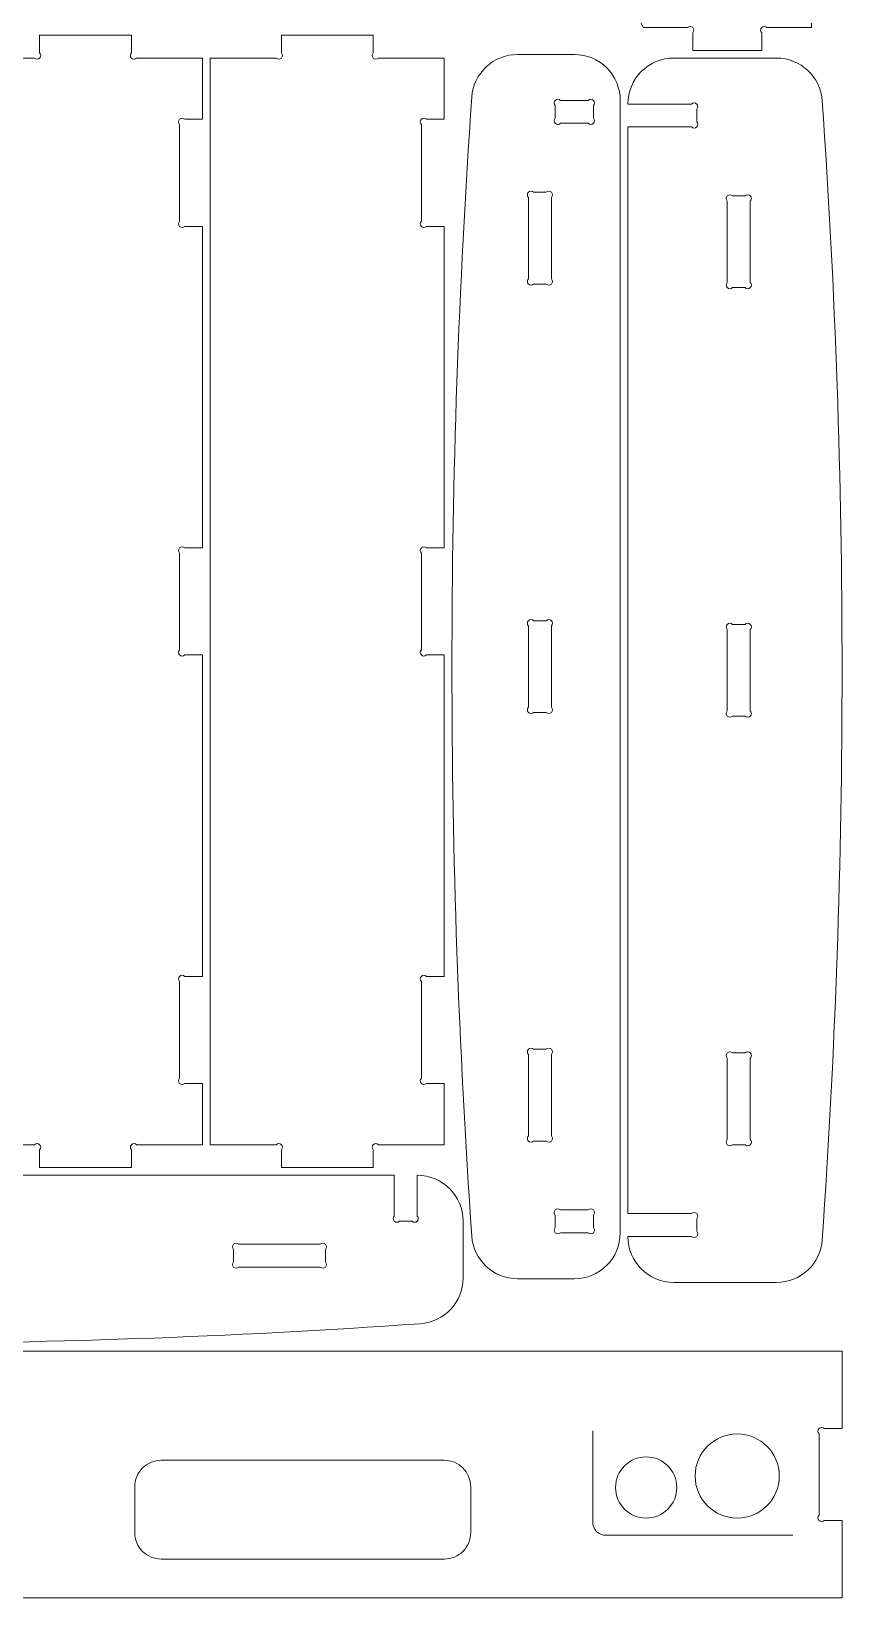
# Model space of a CAD drawing. Header units: millimetres. Extents: x -3400 to 3377, y -901 to 904.
# Drawn here: x 70 to 604, y -851 to 173 of the extents above; entities that cross this region are included whole.
import ezdxf

# ---------------------------------------------------------------- set-up
doc = ezdxf.new("R2010")
doc.units = ezdxf.units.MM
doc.header["$MEASUREMENT"] = 0
doc.layers.add('layer 1', color=7, linetype='Continuous')

msp = doc.modelspace()

# ---------------------------------------------------------------- linework, layer by layer
at = {"layer": 'layer 1', "color": 250, "lineweight": 20}
for points, knots in [([(550.8763, 885.0013), (550.8763, 885.0013), (579.982, 885.0013), (579.982, 885.0013), (579.982, 885.0013), (579.982, 885.0013), (579.982, 175.0018), (579.982, 175.0018), (579.982, 175.0018), (579.982, 175.0018), (550.8763, 175.0018), (550.8763, 175.0018), (550.8763, 175.0018), (549.939, 175.939), (548.4194, 175.939), (547.4821, 175.0018), (547.4821, 175.0018), (546.5449, 174.0645), (546.5449, 172.5449), (547.4821, 171.6076), (547.4821, 171.6076), (547.4821, 171.6076), (547.4821, 160.0018), (547.4821, 160.0018), (547.4821, 160.0018), (547.4821, 160.0018), (502.4821, 160.0018), (502.4821, 160.0018), (502.4821, 160.0018), (502.4821, 160.0018), (502.4821, 171.6076), (502.4821, 171.6076), (502.4821, 171.6076), (503.4193, 172.5449), (503.4193, 174.0645), (502.4821, 175.0018), (502.4821, 175.0018), (501.5448, 175.939), (500.0252, 175.939), (499.0879, 175.0018), (499.0879, 175.0018), (499.0879, 175.0018), (469.9821, 175.0018), (469.9821, 175.0018), (469.9821, 175.0018), (429.8823, 258.9646), (416.7958, 353.2936), (432.5243, 445.0017), (432.5243, 445.0017), (457.4511, 590.3423), (469.982, 737.5385), (469.9821, 885.0014), (469.9821, 885.0014), (469.9821, 885.0014), (499.0879, 885.0013), (499.0879, 885.0013), (499.0879, 885.0013), (500.0252, 884.0641), (501.5448, 884.0641), (502.4821, 885.0013), (502.4821, 885.0013), (503.4193, 885.9386), (503.4193, 887.4582), (502.4821, 888.3955), (502.4821, 888.3955), (502.4821, 888.3955), (502.4821, 900.0014), (502.4821, 900.0014), (502.4821, 900.0014), (502.4821, 900.0014), (547.4821, 900.0013), (547.4821, 900.0013), (547.4821, 900.0013), (547.4821, 900.0013), (547.4821, 888.3955), (547.4821, 888.3955), (547.4821, 888.3955), (546.5449, 887.4582), (546.5449, 885.9386), (547.4821, 885.0013), (547.4821, 885.0013), (548.4194, 884.0641), (549.939, 884.0641), (550.8763, 885.0013)], [0, 0, 0, 0, 0.045454545, 0.045454545, 0.045454545, 0.045454545, 0.090909091, 0.090909091, 0.090909091, 0.090909091, 0.136363636, 0.136363636, 0.136363636, 0.136363636, 0.181818182, 0.181818182, 0.181818182, 0.181818182, 0.227272727, 0.227272727, 0.227272727, 0.227272727, 0.272727273, 0.272727273, 0.272727273, 0.272727273, 0.318181818, 0.318181818, 0.318181818, 0.318181818, 0.363636364, 0.363636364, 0.363636364, 0.363636364, 0.409090909, 0.409090909, 0.409090909, 0.409090909, 0.454545455, 0.454545455, 0.454545455, 0.454545455, 0.5, 0.5, 0.5, 0.5, 0.545454545, 0.545454545, 0.545454545, 0.545454545, 0.590909091, 0.590909091, 0.590909091, 0.590909091, 0.636363636, 0.636363636, 0.636363636, 0.636363636, 0.681818182, 0.681818182, 0.681818182, 0.681818182, 0.727272727, 0.727272727, 0.727272727, 0.727272727, 0.772727273, 0.772727273, 0.772727273, 0.772727273, 0.818181818, 0.818181818, 0.818181818, 0.818181818, 0.863636364, 0.863636364, 0.863636364, 0.863636364, 0.909090909, 0.909090909, 0.909090909, 0.909090909, 1, 1, 1, 1]), ([(29.0193, 155.0013), (29.0193, 155.0013), (29.0193, -554.9968), (29.0193, -554.9968), (29.0193, -554.9968), (29.0193, -554.9968), (72.125, -554.9968), (72.125, -554.9968), (72.125, -554.9968), (73.0623, -554.0596), (74.5819, -554.0596), (75.5192, -554.9968), (75.5192, -554.9968), (76.4564, -555.9341), (76.4564, -557.4537), (75.5192, -558.391), (75.5192, -558.391), (75.5192, -558.391), (75.5192, -569.9968), (75.5192, -569.9968), (75.5192, -569.9968), (75.5192, -569.9968), (135.519, -569.9968), (135.519, -569.9968), (135.519, -569.9968), (135.519, -569.9968), (135.519, -558.391), (135.519, -558.391), (135.519, -558.391), (134.5818, -557.4537), (134.5818, -555.9341), (135.519, -554.9968), (135.519, -554.9968), (136.4563, -554.0596), (137.9759, -554.0596), (138.9132, -554.9968), (138.9132, -554.9968), (138.9132, -554.9968), (182.0189, -554.9968), (182.0189, -554.9968), (182.0189, -554.9968), (182.0189, -554.9968), (182.0189, -514.9969), (182.0189, -514.9969), (182.0189, -514.9969), (182.0189, -514.9969), (170.4131, -514.9969), (170.4131, -514.9969), (170.4131, -514.9969), (169.4758, -515.9341), (167.9562, -515.9341), (167.0189, -514.9969), (167.0189, -514.9969), (166.0817, -514.0596), (166.0817, -512.54), (167.0189, -511.6027), (167.0189, -511.6027), (167.0189, -511.6027), (167.0189, -448.3913), (167.0189, -448.3913), (167.0189, -448.3913), (166.0817, -447.454), (166.0817, -445.9344), (167.0189, -444.9971), (167.0189, -444.9971), (167.9562, -444.0599), (169.4758, -444.0599), (170.4131, -444.9971), (170.4131, -444.9971), (170.4131, -444.9971), (182.0189, -444.9971), (182.0189, -444.9971), (182.0189, -444.9971), (182.0189, -444.9971), (182.0189, -234.9976), (182.0189, -234.9976), (182.0189, -234.9976), (182.0189, -234.9976), (170.4131, -234.9976), (170.4131, -234.9976), (170.4131, -234.9976), (169.4758, -235.9348), (167.9562, -235.9348), (167.0189, -234.9976), (167.0189, -234.9976), (166.0817, -234.0603), (166.0817, -232.5407), (167.0189, -231.6034), (167.0189, -231.6034), (167.0189, -231.6034), (167.0189, -168.392), (167.0189, -168.392), (167.0189, -168.392), (166.0817, -167.4547), (166.0817, -165.9351), (167.0189, -164.9978), (167.0189, -164.9978), (167.9562, -164.0606), (169.4758, -164.0606), (170.4131, -164.9978), (170.4131, -164.9978), (170.4131, -164.9978), (182.0189, -164.9978), (182.0189, -164.9978), (182.0189, -164.9978), (182.0189, -164.9978), (182.0189, 45.0016), (182.0189, 45.0016), (182.0189, 45.0016), (182.0189, 45.0016), (170.4131, 45.0017), (170.4131, 45.0017), (170.4131, 45.0017), (169.4758, 44.0645), (167.9562, 44.0645), (167.0189, 45.0017), (167.0189, 45.0017), (166.0817, 45.939), (166.0817, 47.4586), (167.0189, 48.3959), (167.0189, 48.3959), (167.0189, 48.3959), (167.0189, 111.6073), (167.0189, 111.6073), (167.0189, 111.6073), (166.0817, 112.5446), (166.0817, 114.0642), (167.0189, 115.0015), (167.0189, 115.0015), (167.9562, 115.9387), (169.4758, 115.9387), (170.4131, 115.0015), (170.4131, 115.0015), (170.4131, 115.0015), (182.0189, 115.0014), (182.0189, 115.0014), (182.0189, 115.0014), (182.0189, 115.0014), (182.0189, 155.0013), (182.0189, 155.0013), (182.0189, 155.0013), (182.0189, 155.0013), (138.9132, 155.0013), (138.9132, 155.0013), (138.9132, 155.0013), (137.9759, 154.0641), (136.4563, 154.0641), (135.519, 155.0013), (135.519, 155.0013), (134.5818, 155.9386), (134.5818, 157.4582), (135.519, 158.3955), (135.519, 158.3955), (135.519, 158.3955), (135.519, 170.0013), (135.519, 170.0013), (135.519, 170.0013), (135.519, 170.0013), (75.5192, 170.0013), (75.5192, 170.0013), (75.5192, 170.0013), (75.5192, 170.0013), (75.5192, 158.3955), (75.5192, 158.3955), (75.5192, 158.3955), (76.4564, 157.4582), (76.4564, 155.9386), (75.5192, 155.0013), (75.5192, 155.0013), (74.5819, 154.0641), (73.0623, 154.0641), (72.125, 155.0013), (72.125, 155.0013), (72.125, 155.0013), (29.0193, 155.0013), (29.0193, 155.0013)], [0, 0, 0, 0, 0.022222222, 0.022222222, 0.022222222, 0.022222222, 0.044444444, 0.044444444, 0.044444444, 0.044444444, 0.066666667, 0.066666667, 0.066666667, 0.066666667, 0.088888889, 0.088888889, 0.088888889, 0.088888889, 0.111111111, 0.111111111, 0.111111111, 0.111111111, 0.133333333, 0.133333333, 0.133333333, 0.133333333, 0.155555556, 0.155555556, 0.155555556, 0.155555556, 0.177777778, 0.177777778, 0.177777778, 0.177777778, 0.2, 0.2, 0.2, 0.2, 0.222222222, 0.222222222, 0.222222222, 0.222222222, 0.244444444, 0.244444444, 0.244444444, 0.244444444, 0.266666667, 0.266666667, 0.266666667, 0.266666667, 0.288888889, 0.288888889, 0.288888889, 0.288888889, 0.311111111, 0.311111111, 0.311111111, 0.311111111, 0.333333333, 0.333333333, 0.333333333, 0.333333333, 0.355555556, 0.355555556, 0.355555556, 0.355555556, 0.377777778, 0.377777778, 0.377777778, 0.377777778, 0.4, 0.4, 0.4, 0.4, 0.422222222, 0.422222222, 0.422222222, 0.422222222, 0.444444444, 0.444444444, 0.444444444, 0.444444444, 0.466666667, 0.466666667, 0.466666667, 0.466666667, 0.488888889, 0.488888889, 0.488888889, 0.488888889, 0.511111111, 0.511111111, 0.511111111, 0.511111111, 0.533333333, 0.533333333, 0.533333333, 0.533333333, 0.555555556, 0.555555556, 0.555555556, 0.555555556, 0.577777778, 0.577777778, 0.577777778, 0.577777778, 0.6, 0.6, 0.6, 0.6, 0.622222222, 0.622222222, 0.622222222, 0.622222222, 0.644444444, 0.644444444, 0.644444444, 0.644444444, 0.666666667, 0.666666667, 0.666666667, 0.666666667, 0.688888889, 0.688888889, 0.688888889, 0.688888889, 0.711111111, 0.711111111, 0.711111111, 0.711111111, 0.733333333, 0.733333333, 0.733333333, 0.733333333, 0.755555556, 0.755555556, 0.755555556, 0.755555556, 0.777777778, 0.777777778, 0.777777778, 0.777777778, 0.8, 0.8, 0.8, 0.8, 0.822222222, 0.822222222, 0.822222222, 0.822222222, 0.844444444, 0.844444444, 0.844444444, 0.844444444, 0.866666667, 0.866666667, 0.866666667, 0.866666667, 0.888888889, 0.888888889, 0.888888889, 0.888888889, 0.911111111, 0.911111111, 0.911111111, 0.911111111, 0.933333333, 0.933333333, 0.933333333, 0.933333333, 0.955555556, 0.955555556, 0.955555556, 0.955555556, 1, 1, 1, 1]), ([(187.0189, 155.0013), (187.0189, 155.0013), (187.0189, -554.9968), (187.0189, -554.9968), (187.0189, -554.9968), (187.0189, -554.9968), (230.1246, -554.9968), (230.1246, -554.9968), (230.1246, -554.9968), (231.0619, -554.0596), (232.5815, -554.0596), (233.5188, -554.9968), (233.5188, -554.9968), (234.456, -555.9341), (234.456, -557.4537), (233.5188, -558.391), (233.5188, -558.391), (233.5188, -558.391), (233.5188, -569.9968), (233.5188, -569.9968), (233.5188, -569.9968), (233.5188, -569.9968), (293.5186, -569.9968), (293.5186, -569.9968), (293.5186, -569.9968), (293.5186, -569.9968), (293.5186, -558.391), (293.5186, -558.391), (293.5186, -558.391), (292.5814, -557.4537), (292.5814, -555.9341), (293.5186, -554.9968), (293.5186, -554.9968), (294.4559, -554.0596), (295.9755, -554.0596), (296.9128, -554.9968), (296.9128, -554.9968), (296.9128, -554.9968), (340.0185, -554.9968), (340.0185, -554.9968), (340.0185, -554.9968), (340.0185, -554.9968), (340.0185, -514.9969), (340.0185, -514.9969), (340.0185, -514.9969), (340.0185, -514.9969), (328.4127, -514.9969), (328.4127, -514.9969), (328.4127, -514.9969), (327.4754, -515.9341), (325.9558, -515.9341), (325.0185, -514.9969), (325.0185, -514.9969), (324.0813, -514.0596), (324.0813, -512.54), (325.0185, -511.6027), (325.0185, -511.6027), (325.0185, -511.6027), (325.0185, -448.3913), (325.0185, -448.3913), (325.0185, -448.3913), (324.0813, -447.454), (324.0813, -445.9344), (325.0185, -444.9971), (325.0185, -444.9971), (325.9558, -444.0599), (327.4754, -444.0599), (328.4127, -444.9971), (328.4127, -444.9971), (328.4127, -444.9971), (340.0185, -444.9971), (340.0185, -444.9971), (340.0185, -444.9971), (340.0185, -444.9971), (340.0185, -234.9976), (340.0185, -234.9976), (340.0185, -234.9976), (340.0185, -234.9976), (328.4127, -234.9976), (328.4127, -234.9976), (328.4127, -234.9976), (327.4754, -235.9348), (325.9558, -235.9348), (325.0185, -234.9976), (325.0185, -234.9976), (324.0813, -234.0603), (324.0813, -232.5407), (325.0185, -231.6034), (325.0185, -231.6034), (325.0185, -231.6034), (325.0185, -168.392), (325.0185, -168.392), (325.0185, -168.392), (324.0813, -167.4547), (324.0813, -165.9351), (325.0185, -164.9978), (325.0185, -164.9978), (325.9558, -164.0606), (327.4754, -164.0606), (328.4127, -164.9978), (328.4127, -164.9978), (328.4127, -164.9978), (340.0185, -164.9978), (340.0185, -164.9978), (340.0185, -164.9978), (340.0185, -164.9978), (340.0185, 45.0016), (340.0185, 45.0016), (340.0185, 45.0016), (340.0185, 45.0016), (328.4127, 45.0017), (328.4127, 45.0017), (328.4127, 45.0017), (327.4754, 44.0645), (325.9558, 44.0645), (325.0185, 45.0017), (325.0185, 45.0017), (324.0813, 45.939), (324.0813, 47.4586), (325.0185, 48.3959), (325.0185, 48.3959), (325.0185, 48.3959), (325.0185, 111.6073), (325.0185, 111.6073), (325.0185, 111.6073), (324.0813, 112.5446), (324.0813, 114.0642), (325.0185, 115.0015), (325.0185, 115.0015), (325.9558, 115.9387), (327.4754, 115.9387), (328.4127, 115.0015), (328.4127, 115.0015), (328.4127, 115.0015), (340.0185, 115.0014), (340.0185, 115.0014), (340.0185, 115.0014), (340.0185, 115.0014), (340.0185, 155.0013), (340.0185, 155.0013), (340.0185, 155.0013), (340.0185, 155.0013), (296.9128, 155.0013), (296.9128, 155.0013), (296.9128, 155.0013), (295.9755, 154.0641), (294.4559, 154.0641), (293.5186, 155.0013), (293.5186, 155.0013), (292.5814, 155.9386), (292.5814, 157.4582), (293.5186, 158.3955), (293.5186, 158.3955), (293.5186, 158.3955), (293.5186, 170.0013), (293.5186, 170.0013), (293.5186, 170.0013), (293.5186, 170.0013), (233.5188, 170.0013), (233.5188, 170.0013), (233.5188, 170.0013), (233.5188, 170.0013), (233.5188, 158.3955), (233.5188, 158.3955), (233.5188, 158.3955), (234.456, 157.4582), (234.456, 155.9386), (233.5188, 155.0013), (233.5188, 155.0013), (232.5815, 154.0641), (231.0619, 154.0641), (230.1246, 155.0013), (230.1246, 155.0013), (230.1246, 155.0013), (187.0189, 155.0013), (187.0189, 155.0013)], [0, 0, 0, 0, 0.022222222, 0.022222222, 0.022222222, 0.022222222, 0.044444444, 0.044444444, 0.044444444, 0.044444444, 0.066666667, 0.066666667, 0.066666667, 0.066666667, 0.088888889, 0.088888889, 0.088888889, 0.088888889, 0.111111111, 0.111111111, 0.111111111, 0.111111111, 0.133333333, 0.133333333, 0.133333333, 0.133333333, 0.155555556, 0.155555556, 0.155555556, 0.155555556, 0.177777778, 0.177777778, 0.177777778, 0.177777778, 0.2, 0.2, 0.2, 0.2, 0.222222222, 0.222222222, 0.222222222, 0.222222222, 0.244444444, 0.244444444, 0.244444444, 0.244444444, 0.266666667, 0.266666667, 0.266666667, 0.266666667, 0.288888889, 0.288888889, 0.288888889, 0.288888889, 0.311111111, 0.311111111, 0.311111111, 0.311111111, 0.333333333, 0.333333333, 0.333333333, 0.333333333, 0.355555556, 0.355555556, 0.355555556, 0.355555556, 0.377777778, 0.377777778, 0.377777778, 0.377777778, 0.4, 0.4, 0.4, 0.4, 0.422222222, 0.422222222, 0.422222222, 0.422222222, 0.444444444, 0.444444444, 0.444444444, 0.444444444, 0.466666667, 0.466666667, 0.466666667, 0.466666667, 0.488888889, 0.488888889, 0.488888889, 0.488888889, 0.511111111, 0.511111111, 0.511111111, 0.511111111, 0.533333333, 0.533333333, 0.533333333, 0.533333333, 0.555555556, 0.555555556, 0.555555556, 0.555555556, 0.577777778, 0.577777778, 0.577777778, 0.577777778, 0.6, 0.6, 0.6, 0.6, 0.622222222, 0.622222222, 0.622222222, 0.622222222, 0.644444444, 0.644444444, 0.644444444, 0.644444444, 0.666666667, 0.666666667, 0.666666667, 0.666666667, 0.688888889, 0.688888889, 0.688888889, 0.688888889, 0.711111111, 0.711111111, 0.711111111, 0.711111111, 0.733333333, 0.733333333, 0.733333333, 0.733333333, 0.755555556, 0.755555556, 0.755555556, 0.755555556, 0.777777778, 0.777777778, 0.777777778, 0.777777778, 0.8, 0.8, 0.8, 0.8, 0.822222222, 0.822222222, 0.822222222, 0.822222222, 0.844444444, 0.844444444, 0.844444444, 0.844444444, 0.866666667, 0.866666667, 0.866666667, 0.866666667, 0.888888889, 0.888888889, 0.888888889, 0.888888889, 0.911111111, 0.911111111, 0.911111111, 0.911111111, 0.933333333, 0.933333333, 0.933333333, 0.933333333, 0.955555556, 0.955555556, 0.955555556, 0.955555556, 1, 1, 1, 1]), ([(455.0182, -612.6093), (455.0182, -612.6093), (455.0182, 127.3887), (455.0182, 127.3887), (455.0182, 127.3887), (455.0182, 135.3452), (451.8575, 142.9757), (446.2314, 148.6018), (446.2314, 148.6018), (440.6053, 154.2279), (432.9748, 157.3886), (425.0183, 157.3886), (425.0183, 157.3886), (425.0183, 157.3886), (387.9228, 157.3886), (387.9228, 157.3886), (387.9228, 157.3886), (372.1654, 157.3886), (359.0936, 145.1978), (357.9958, 129.4788), (357.9958, 129.4788), (340.6927, -118.2788), (340.6927, -366.9418), (357.9958, -614.6994), (357.9958, -614.6994), (359.0936, -630.4184), (372.1654, -642.6092), (387.9228, -642.6092), (387.9228, -642.6092), (387.9228, -642.6092), (425.0183, -642.6092), (425.0183, -642.6092), (425.0183, -642.6092), (441.5867, -642.6092), (455.0181, -629.1778), (455.0182, -612.6093)], [0, 0, 0, 0, 0.1, 0.1, 0.1, 0.1, 0.2, 0.2, 0.2, 0.2, 0.3, 0.3, 0.3, 0.3, 0.4, 0.4, 0.4, 0.4, 0.5, 0.5, 0.5, 0.5, 0.6, 0.6, 0.6, 0.6, 0.7, 0.7, 0.7, 0.7, 0.8, 0.8, 0.8, 0.8, 1, 1, 1, 1]), ([(460.0182, -599.9966), (460.0182, -599.9966), (460.0182, 110.0019), (460.0182, 110.0019), (460.0182, 110.0019), (460.0182, 110.0019), (501.6239, 110.0019), (501.6239, 110.0019), (501.6239, 110.0019), (502.5612, 109.0647), (504.0808, 109.0647), (505.0181, 110.0019), (505.0181, 110.0019), (505.9553, 110.9392), (505.9553, 112.4588), (505.0181, 113.3961), (505.0181, 113.3961), (505.0181, 113.3961), (505.0181, 121.6077), (505.0181, 121.6077), (505.0181, 121.6077), (505.9553, 122.545), (505.9553, 124.0646), (505.0181, 125.0019), (505.0181, 125.0019), (504.0808, 125.9391), (502.5612, 125.9391), (501.6239, 125.0019), (501.6239, 125.0019), (501.6239, 125.0019), (460.0182, 125.0019), (460.0182, 125.0019), (460.0182, 125.0019), (460.0182, 132.9583), (463.1789, 140.5889), (468.805, 146.215), (468.805, 146.215), (474.4311, 151.8411), (482.0617, 155.0018), (490.0181, 155.0018), (490.0181, 155.0018), (490.0181, 155.0018), (557.1136, 155.0018), (557.1136, 155.0018), (557.1136, 155.0018), (572.871, 155.0018), (585.9428, 142.811), (587.0406, 127.092), (587.0406, 127.092), (604.3437, -120.6658), (604.3437, -369.3289), (587.0406, -617.0866), (587.0406, -617.0866), (585.9428, -632.8057), (572.871, -644.9965), (557.1136, -644.9965), (557.1136, -644.9965), (557.1136, -644.9965), (490.0181, -644.9965), (490.0181, -644.9965), (490.0181, -644.9965), (473.4497, -644.9965), (460.0183, -631.5651), (460.0182, -614.9965), (460.0182, -614.9965), (460.0182, -614.9965), (501.6239, -614.9965), (501.6239, -614.9965), (501.6239, -614.9965), (502.5612, -615.9337), (504.0808, -615.9337), (505.0181, -614.9965), (505.0181, -614.9965), (505.9553, -614.0592), (505.9553, -612.5396), (505.0181, -611.6023), (505.0181, -611.6023), (505.0181, -611.6023), (505.0181, -603.3907), (505.0181, -603.3907), (505.0181, -603.3907), (505.9553, -602.4534), (505.9553, -600.9338), (505.0181, -599.9965), (505.0181, -599.9965), (504.0808, -599.0593), (502.5612, -599.0593), (501.6239, -599.9965), (501.6239, -599.9965), (501.6239, -599.9965), (460.0182, -599.9966), (460.0182, -599.9966)], [0, 0, 0, 0, 0.041666667, 0.041666667, 0.041666667, 0.041666667, 0.083333333, 0.083333333, 0.083333333, 0.083333333, 0.125, 0.125, 0.125, 0.125, 0.166666667, 0.166666667, 0.166666667, 0.166666667, 0.208333333, 0.208333333, 0.208333333, 0.208333333, 0.25, 0.25, 0.25, 0.25, 0.291666667, 0.291666667, 0.291666667, 0.291666667, 0.333333333, 0.333333333, 0.333333333, 0.333333333, 0.375, 0.375, 0.375, 0.375, 0.416666667, 0.416666667, 0.416666667, 0.416666667, 0.458333333, 0.458333333, 0.458333333, 0.458333333, 0.5, 0.5, 0.5, 0.5, 0.541666667, 0.541666667, 0.541666667, 0.541666667, 0.583333333, 0.583333333, 0.583333333, 0.583333333, 0.625, 0.625, 0.625, 0.625, 0.666666667, 0.666666667, 0.666666667, 0.666666667, 0.708333333, 0.708333333, 0.708333333, 0.708333333, 0.75, 0.75, 0.75, 0.75, 0.791666667, 0.791666667, 0.791666667, 0.791666667, 0.833333333, 0.833333333, 0.833333333, 0.833333333, 0.875, 0.875, 0.875, 0.875, 0.916666667, 0.916666667, 0.916666667, 0.916666667, 1, 1, 1, 1]), ([(434.124, 112.3887), (434.124, 112.3887), (415.9125, 112.3887), (415.9125, 112.3887), (415.9125, 112.3887), (414.9752, 111.4515), (413.4556, 111.4515), (412.5183, 112.3887), (412.5183, 112.3887), (411.5811, 113.326), (411.5811, 114.8456), (412.5183, 115.7829), (412.5183, 115.7829), (412.5183, 115.7829), (412.5183, 123.9945), (412.5183, 123.9945), (412.5183, 123.9945), (411.5811, 124.9318), (411.5811, 126.4514), (412.5183, 127.3887), (412.5183, 127.3887), (413.4556, 128.3259), (414.9752, 128.3259), (415.9125, 127.3887), (415.9125, 127.3887), (415.9125, 127.3887), (434.124, 127.3887), (434.124, 127.3887), (434.124, 127.3887), (435.0613, 128.3259), (436.5809, 128.3259), (437.5182, 127.3887), (437.5182, 127.3887), (438.4554, 126.4514), (438.4554, 124.9318), (437.5182, 123.9945), (437.5182, 123.9945), (437.5182, 123.9945), (437.5182, 115.7829), (437.5182, 115.7829), (437.5182, 115.7829), (438.4554, 114.8456), (438.4554, 113.326), (437.5182, 112.3887), (437.5182, 112.3887), (436.5809, 111.4515), (435.0613, 111.4515), (434.124, 112.3887)], [0, 0, 0, 0, 0.076923077, 0.076923077, 0.076923077, 0.076923077, 0.153846154, 0.153846154, 0.153846154, 0.153846154, 0.230769231, 0.230769231, 0.230769231, 0.230769231, 0.307692308, 0.307692308, 0.307692308, 0.307692308, 0.384615385, 0.384615385, 0.384615385, 0.384615385, 0.461538462, 0.461538462, 0.461538462, 0.461538462, 0.538461538, 0.538461538, 0.538461538, 0.538461538, 0.615384615, 0.615384615, 0.615384615, 0.615384615, 0.692307692, 0.692307692, 0.692307692, 0.692307692, 0.769230769, 0.769230769, 0.769230769, 0.769230769, 0.846153846, 0.846153846, 0.846153846, 0.846153846, 1, 1, 1, 1]), ([(406.6241, 7.3889), (406.6241, 7.3889), (398.4125, 7.3889), (398.4125, 7.3889), (398.4125, 7.3889), (397.4752, 6.4517), (395.9556, 6.4517), (395.0183, 7.3889), (395.0183, 7.3889), (394.0811, 8.3262), (394.0811, 9.8458), (395.0183, 10.7831), (395.0183, 10.7831), (395.0183, 10.7831), (395.0183, 63.9946), (395.0183, 63.9946), (395.0183, 63.9946), (394.0811, 64.9319), (394.0811, 66.4515), (395.0183, 67.3888), (395.0183, 67.3888), (395.9556, 68.326), (397.4752, 68.326), (398.4125, 67.3888), (398.4125, 67.3888), (398.4125, 67.3888), (406.6241, 67.3888), (406.6241, 67.3888), (406.6241, 67.3888), (407.5614, 68.326), (409.081, 68.326), (410.0183, 67.3888), (410.0183, 67.3888), (410.9555, 66.4515), (410.9555, 64.9319), (410.0183, 63.9946), (410.0183, 63.9946), (410.0183, 63.9946), (410.0183, 10.7831), (410.0183, 10.7831), (410.0183, 10.7831), (410.9555, 9.8458), (410.9555, 8.3262), (410.0183, 7.3889), (410.0183, 7.3889), (409.081, 6.4517), (407.5614, 6.4517), (406.6241, 7.3889)], [0, 0, 0, 0, 0.076923077, 0.076923077, 0.076923077, 0.076923077, 0.153846154, 0.153846154, 0.153846154, 0.153846154, 0.230769231, 0.230769231, 0.230769231, 0.230769231, 0.307692308, 0.307692308, 0.307692308, 0.307692308, 0.384615385, 0.384615385, 0.384615385, 0.384615385, 0.461538462, 0.461538462, 0.461538462, 0.461538462, 0.538461538, 0.538461538, 0.538461538, 0.538461538, 0.615384615, 0.615384615, 0.615384615, 0.615384615, 0.692307692, 0.692307692, 0.692307692, 0.692307692, 0.769230769, 0.769230769, 0.769230769, 0.769230769, 0.846153846, 0.846153846, 0.846153846, 0.846153846, 1, 1, 1, 1]), ([(528.4122, 5.0021), (528.4122, 5.0021), (536.6238, 5.0021), (536.6238, 5.0021), (536.6238, 5.0021), (537.5611, 4.0649), (539.0807, 4.0649), (540.018, 5.0021), (540.018, 5.0021), (540.9552, 5.9394), (540.9552, 7.459), (540.018, 8.3963), (540.018, 8.3963), (540.018, 8.3963), (540.018, 61.6078), (540.018, 61.6078), (540.018, 61.6078), (540.9552, 62.5451), (540.9552, 64.0647), (540.018, 65.002), (540.018, 65.002), (539.0807, 65.9392), (537.5611, 65.9392), (536.6238, 65.002), (536.6238, 65.002), (536.6238, 65.002), (528.4122, 65.002), (528.4122, 65.002), (528.4122, 65.002), (527.4749, 65.9392), (525.9553, 65.9392), (525.018, 65.002), (525.018, 65.002), (524.0808, 64.0647), (524.0808, 62.5451), (525.018, 61.6078), (525.018, 61.6078), (525.018, 61.6078), (525.018, 8.3963), (525.018, 8.3963), (525.018, 8.3963), (524.0808, 7.459), (524.0808, 5.9394), (525.018, 5.0021), (525.018, 5.0021), (525.9553, 4.0649), (527.4749, 4.0649), (528.4122, 5.0021)], [0, 0, 0, 0, 0.076923077, 0.076923077, 0.076923077, 0.076923077, 0.153846154, 0.153846154, 0.153846154, 0.153846154, 0.230769231, 0.230769231, 0.230769231, 0.230769231, 0.307692308, 0.307692308, 0.307692308, 0.307692308, 0.384615385, 0.384615385, 0.384615385, 0.384615385, 0.461538462, 0.461538462, 0.461538462, 0.461538462, 0.538461538, 0.538461538, 0.538461538, 0.538461538, 0.615384615, 0.615384615, 0.615384615, 0.615384615, 0.692307692, 0.692307692, 0.692307692, 0.692307692, 0.769230769, 0.769230769, 0.769230769, 0.769230769, 0.846153846, 0.846153846, 0.846153846, 0.846153846, 1, 1, 1, 1]), ([(410.0183, -272.6102), (409.081, -273.5474), (407.5614, -273.5474), (406.6241, -272.6102), (406.6241, -272.6102), (406.6241, -272.6102), (398.4125, -272.6102), (398.4125, -272.6102), (398.4125, -272.6102), (397.4752, -273.5474), (395.9556, -273.5474), (395.0183, -272.6102), (395.0183, -272.6102), (394.0811, -271.6729), (394.0811, -270.1533), (395.0183, -269.216), (395.0183, -269.216), (395.0183, -269.216), (395.0183, -216.0045), (395.0183, -216.0045), (395.0183, -216.0045), (394.0811, -215.0672), (394.0811, -213.5476), (395.0183, -212.6103), (395.0183, -212.6103), (395.9556, -211.6731), (397.4752, -211.6731), (398.4125, -212.6103), (398.4125, -212.6103), (398.4125, -212.6103), (406.6241, -212.6103), (406.6241, -212.6103), (406.6241, -212.6103), (407.5614, -211.6731), (409.081, -211.6731), (410.0183, -212.6103), (410.0183, -212.6103), (410.9555, -213.5476), (410.9555, -215.0672), (410.0183, -216.0045), (410.0183, -216.0045), (410.0183, -216.0045), (410.0183, -269.216), (410.0183, -269.216), (410.0183, -269.216), (410.9555, -270.1533), (410.9555, -271.6729), (410.0183, -272.6102)], [0, 0, 0, 0, 0.076923077, 0.076923077, 0.076923077, 0.076923077, 0.153846154, 0.153846154, 0.153846154, 0.153846154, 0.230769231, 0.230769231, 0.230769231, 0.230769231, 0.307692308, 0.307692308, 0.307692308, 0.307692308, 0.384615385, 0.384615385, 0.384615385, 0.384615385, 0.461538462, 0.461538462, 0.461538462, 0.461538462, 0.538461538, 0.538461538, 0.538461538, 0.538461538, 0.615384615, 0.615384615, 0.615384615, 0.615384615, 0.692307692, 0.692307692, 0.692307692, 0.692307692, 0.769230769, 0.769230769, 0.769230769, 0.769230769, 0.846153846, 0.846153846, 0.846153846, 0.846153846, 1, 1, 1, 1]), ([(525.018, -218.3916), (525.018, -218.3916), (525.018, -271.6031), (525.018, -271.6031), (525.018, -271.6031), (524.0808, -272.5404), (524.0808, -274.06), (525.018, -274.9973), (525.018, -274.9973), (525.9553, -275.9345), (527.4749, -275.9345), (528.4122, -274.9973), (528.4122, -274.9973), (528.4122, -274.9973), (536.6238, -274.9973), (536.6238, -274.9973), (536.6238, -274.9973), (537.5611, -275.9345), (539.0807, -275.9345), (540.018, -274.9973), (540.018, -274.9973), (540.9552, -274.06), (540.9552, -272.5404), (540.018, -271.6031), (540.018, -271.6031), (540.018, -271.6031), (540.018, -218.3916), (540.018, -218.3916), (540.018, -218.3916), (540.9552, -217.4543), (540.9552, -215.9347), (540.018, -214.9974), (540.018, -214.9974), (539.0807, -214.0602), (537.5611, -214.0602), (536.6238, -214.9974), (536.6238, -214.9974), (536.6238, -214.9974), (528.4122, -214.9974), (528.4122, -214.9974), (528.4122, -214.9974), (527.4749, -214.0602), (525.9553, -214.0602), (525.018, -214.9974), (525.018, -214.9974), (524.0808, -215.9347), (524.0808, -217.4543), (525.018, -218.3916)], [0, 0, 0, 0, 0.076923077, 0.076923077, 0.076923077, 0.076923077, 0.153846154, 0.153846154, 0.153846154, 0.153846154, 0.230769231, 0.230769231, 0.230769231, 0.230769231, 0.307692308, 0.307692308, 0.307692308, 0.307692308, 0.384615385, 0.384615385, 0.384615385, 0.384615385, 0.461538462, 0.461538462, 0.461538462, 0.461538462, 0.538461538, 0.538461538, 0.538461538, 0.538461538, 0.615384615, 0.615384615, 0.615384615, 0.615384615, 0.692307692, 0.692307692, 0.692307692, 0.692307692, 0.769230769, 0.769230769, 0.769230769, 0.769230769, 0.846153846, 0.846153846, 0.846153846, 0.846153846, 1, 1, 1, 1]), ([(398.4126, -492.6096), (398.4126, -492.6096), (406.6242, -492.6096), (406.6242, -492.6096), (406.6242, -492.6096), (407.5615, -491.6724), (409.0811, -491.6724), (410.0184, -492.6096), (410.0184, -492.6096), (410.9556, -493.5469), (410.9556, -495.0665), (410.0184, -496.0038), (410.0184, -496.0038), (410.0184, -496.0038), (410.0184, -549.2153), (410.0184, -549.2153), (410.0184, -549.2153), (410.9556, -550.1526), (410.9556, -551.6722), (410.0184, -552.6095), (410.0184, -552.6095), (409.0811, -553.5467), (407.5615, -553.5467), (406.6242, -552.6095), (406.6242, -552.6095), (406.6242, -552.6095), (398.4126, -552.6095), (398.4126, -552.6095), (398.4126, -552.6095), (397.4753, -553.5467), (395.9557, -553.5467), (395.0184, -552.6095), (395.0184, -552.6095), (394.0812, -551.6722), (394.0812, -550.1526), (395.0184, -549.2153), (395.0184, -549.2153), (395.0184, -549.2153), (395.0184, -496.0038), (395.0184, -496.0038), (395.0184, -496.0038), (394.0812, -495.0665), (394.0812, -493.5469), (395.0184, -492.6096), (395.0184, -492.6096), (395.9557, -491.6724), (397.4753, -491.6724), (398.4126, -492.6096)], [0, 0, 0, 0, 0.076923077, 0.076923077, 0.076923077, 0.076923077, 0.153846154, 0.153846154, 0.153846154, 0.153846154, 0.230769231, 0.230769231, 0.230769231, 0.230769231, 0.307692308, 0.307692308, 0.307692308, 0.307692308, 0.384615385, 0.384615385, 0.384615385, 0.384615385, 0.461538462, 0.461538462, 0.461538462, 0.461538462, 0.538461538, 0.538461538, 0.538461538, 0.538461538, 0.615384615, 0.615384615, 0.615384615, 0.615384615, 0.692307692, 0.692307692, 0.692307692, 0.692307692, 0.769230769, 0.769230769, 0.769230769, 0.769230769, 0.846153846, 0.846153846, 0.846153846, 0.846153846, 1, 1, 1, 1]), ([(536.6238, -494.9968), (536.6238, -494.9968), (528.4122, -494.9968), (528.4122, -494.9968), (528.4122, -494.9968), (527.4749, -494.0596), (525.9553, -494.0596), (525.018, -494.9968), (525.018, -494.9968), (524.0808, -495.9341), (524.0808, -497.4537), (525.018, -498.391), (525.018, -498.391), (525.018, -498.391), (525.018, -551.6025), (525.018, -551.6025), (525.018, -551.6025), (524.0808, -552.5398), (524.0808, -554.0594), (525.018, -554.9967), (525.018, -554.9967), (525.9553, -555.9339), (527.4749, -555.9339), (528.4122, -554.9967), (528.4122, -554.9967), (528.4122, -554.9967), (536.6238, -554.9967), (536.6238, -554.9967), (536.6238, -554.9967), (537.5611, -555.9339), (539.0807, -555.9339), (540.018, -554.9967), (540.018, -554.9967), (540.9552, -554.0594), (540.9552, -552.5398), (540.018, -551.6025), (540.018, -551.6025), (540.018, -551.6025), (540.018, -498.391), (540.018, -498.391), (540.018, -498.391), (540.9552, -497.4537), (540.9552, -495.9341), (540.018, -494.9968), (540.018, -494.9968), (539.0807, -494.0596), (537.5611, -494.0596), (536.6238, -494.9968)], [0, 0, 0, 0, 0.076923077, 0.076923077, 0.076923077, 0.076923077, 0.153846154, 0.153846154, 0.153846154, 0.153846154, 0.230769231, 0.230769231, 0.230769231, 0.230769231, 0.307692308, 0.307692308, 0.307692308, 0.307692308, 0.384615385, 0.384615385, 0.384615385, 0.384615385, 0.461538462, 0.461538462, 0.461538462, 0.461538462, 0.538461538, 0.538461538, 0.538461538, 0.538461538, 0.615384615, 0.615384615, 0.615384615, 0.615384615, 0.692307692, 0.692307692, 0.692307692, 0.692307692, 0.769230769, 0.769230769, 0.769230769, 0.769230769, 0.846153846, 0.846153846, 0.846153846, 0.846153846, 1, 1, 1, 1]), ([(307.3193, -574.9968), (307.3193, -574.9968), (-402.6787, -574.9968), (-402.6787, -574.9968), (-402.6787, -574.9968), (-402.6787, -574.9968), (-402.6791, -601.6025), (-402.6791, -601.6025), (-402.6791, -601.6025), (-401.7419, -602.5398), (-401.7419, -604.0594), (-402.6791, -604.9967), (-402.6791, -604.9967), (-403.6164, -605.9339), (-405.136, -605.9339), (-406.0733, -604.9967), (-406.0733, -604.9967), (-406.0733, -604.9967), (-414.2849, -604.9967), (-414.2849, -604.9967), (-414.2849, -604.9967), (-415.2222, -605.9339), (-416.7418, -605.9339), (-417.6791, -604.9967), (-417.6791, -604.9967), (-418.6163, -604.0594), (-418.6163, -602.5398), (-417.6791, -601.6025), (-417.6791, -601.6025), (-417.6791, -601.6025), (-417.6787, -574.9968), (-417.6787, -574.9968), (-417.6787, -574.9968), (-425.6352, -574.9968), (-433.2657, -578.1575), (-438.8918, -583.7836), (-438.8918, -583.7836), (-444.5179, -589.4097), (-447.6786, -597.0402), (-447.6786, -604.9967), (-447.6786, -604.9967), (-447.6786, -604.9967), (-447.6786, -642.0922), (-447.6786, -642.0922), (-447.6786, -642.0922), (-447.6786, -657.8496), (-435.4878, -670.9214), (-419.7688, -672.0192), (-419.7688, -672.0192), (-172.0112, -689.3223), (76.6518, -689.3223), (324.4094, -672.0192), (324.4094, -672.0192), (340.1284, -670.9214), (352.3192, -657.8496), (352.3192, -642.0922), (352.3192, -642.0922), (352.3192, -642.0922), (352.3192, -604.9967), (352.3192, -604.9967), (352.3192, -604.9967), (352.3192, -588.4283), (338.8878, -574.9969), (322.3193, -574.9968), (322.3193, -574.9968), (322.3193, -574.9968), (322.3193, -601.6025), (322.3193, -601.6025), (322.3193, -601.6025), (323.2565, -602.5398), (323.2565, -604.0594), (322.3193, -604.9967), (322.3193, -604.9967), (321.382, -605.9339), (319.8624, -605.9339), (318.9251, -604.9967), (318.9251, -604.9967), (318.9251, -604.9967), (310.7135, -604.9967), (310.7135, -604.9967), (310.7135, -604.9967), (309.7762, -605.9339), (308.2566, -605.9339), (307.3193, -604.9967), (307.3193, -604.9967), (306.3821, -604.0594), (306.3821, -602.5398), (307.3193, -601.6025), (307.3193, -601.6025), (307.3193, -601.6025), (307.3193, -574.9968), (307.3193, -574.9968)], [0, 0, 0, 0, 0.041666667, 0.041666667, 0.041666667, 0.041666667, 0.083333333, 0.083333333, 0.083333333, 0.083333333, 0.125, 0.125, 0.125, 0.125, 0.166666667, 0.166666667, 0.166666667, 0.166666667, 0.208333333, 0.208333333, 0.208333333, 0.208333333, 0.25, 0.25, 0.25, 0.25, 0.291666667, 0.291666667, 0.291666667, 0.291666667, 0.333333333, 0.333333333, 0.333333333, 0.333333333, 0.375, 0.375, 0.375, 0.375, 0.416666667, 0.416666667, 0.416666667, 0.416666667, 0.458333333, 0.458333333, 0.458333333, 0.458333333, 0.5, 0.5, 0.5, 0.5, 0.541666667, 0.541666667, 0.541666667, 0.541666667, 0.583333333, 0.583333333, 0.583333333, 0.583333333, 0.625, 0.625, 0.625, 0.625, 0.666666667, 0.666666667, 0.666666667, 0.666666667, 0.708333333, 0.708333333, 0.708333333, 0.708333333, 0.75, 0.75, 0.75, 0.75, 0.791666667, 0.791666667, 0.791666667, 0.791666667, 0.833333333, 0.833333333, 0.833333333, 0.833333333, 0.875, 0.875, 0.875, 0.875, 0.916666667, 0.916666667, 0.916666667, 0.916666667, 1, 1, 1, 1]), ([(415.9125, -597.6093), (415.9125, -597.6093), (434.124, -597.6093), (434.124, -597.6093), (434.124, -597.6093), (435.0613, -596.6721), (436.5809, -596.6721), (437.5182, -597.6093), (437.5182, -597.6093), (438.4554, -598.5466), (438.4554, -600.0662), (437.5182, -601.0035), (437.5182, -601.0035), (437.5182, -601.0035), (437.5182, -609.2151), (437.5182, -609.2151), (437.5182, -609.2151), (438.4554, -610.1524), (438.4554, -611.672), (437.5182, -612.6093), (437.5182, -612.6093), (436.5809, -613.5465), (435.0613, -613.5465), (434.124, -612.6093), (434.124, -612.6093), (434.124, -612.6093), (415.9125, -612.6093), (415.9125, -612.6093), (415.9125, -612.6093), (414.9752, -613.5465), (413.4556, -613.5465), (412.5183, -612.6093), (412.5183, -612.6093), (411.5811, -611.672), (411.5811, -610.1524), (412.5183, -609.2151), (412.5183, -609.2151), (412.5183, -609.2151), (412.5183, -601.0035), (412.5183, -601.0035), (412.5183, -601.0035), (411.5811, -600.0662), (411.5811, -598.5466), (412.5183, -597.6093), (412.5183, -597.6093), (413.4556, -596.6721), (414.9752, -596.6721), (415.9125, -597.6093)], [0, 0, 0, 0, 0.076923077, 0.076923077, 0.076923077, 0.076923077, 0.153846154, 0.153846154, 0.153846154, 0.153846154, 0.230769231, 0.230769231, 0.230769231, 0.230769231, 0.307692308, 0.307692308, 0.307692308, 0.307692308, 0.384615385, 0.384615385, 0.384615385, 0.384615385, 0.461538462, 0.461538462, 0.461538462, 0.461538462, 0.538461538, 0.538461538, 0.538461538, 0.538461538, 0.615384615, 0.615384615, 0.615384615, 0.615384615, 0.692307692, 0.692307692, 0.692307692, 0.692307692, 0.769230769, 0.769230769, 0.769230769, 0.769230769, 0.846153846, 0.846153846, 0.846153846, 0.846153846, 1, 1, 1, 1]), ([(202.3196, -631.6025), (202.3196, -631.6025), (202.3196, -623.3909), (202.3196, -623.3909), (202.3196, -623.3909), (201.3824, -622.4536), (201.3824, -620.934), (202.3196, -619.9967), (202.3196, -619.9967), (203.2569, -619.0595), (204.7765, -619.0595), (205.7138, -619.9967), (205.7138, -619.9967), (205.7138, -619.9967), (258.9253, -619.9967), (258.9253, -619.9967), (258.9253, -619.9967), (259.8626, -619.0595), (261.3822, -619.0595), (262.3195, -619.9967), (262.3195, -619.9967), (263.2567, -620.934), (263.2567, -622.4536), (262.3195, -623.3909), (262.3195, -623.3909), (262.3195, -623.3909), (262.3195, -631.6025), (262.3195, -631.6025), (262.3195, -631.6025), (263.2567, -632.5398), (263.2567, -634.0594), (262.3195, -634.9967), (262.3195, -634.9967), (261.3822, -635.9339), (259.8626, -635.9339), (258.9253, -634.9967), (258.9253, -634.9967), (258.9253, -634.9967), (205.7138, -634.9967), (205.7138, -634.9967), (205.7138, -634.9967), (204.7765, -635.9339), (203.2569, -635.9339), (202.3196, -634.9967), (202.3196, -634.9967), (201.3824, -634.0594), (201.3824, -632.5398), (202.3196, -631.6025)], [0, 0, 0, 0, 0.076923077, 0.076923077, 0.076923077, 0.076923077, 0.153846154, 0.153846154, 0.153846154, 0.153846154, 0.230769231, 0.230769231, 0.230769231, 0.230769231, 0.307692308, 0.307692308, 0.307692308, 0.307692308, 0.384615385, 0.384615385, 0.384615385, 0.384615385, 0.461538462, 0.461538462, 0.461538462, 0.461538462, 0.538461538, 0.538461538, 0.538461538, 0.538461538, 0.615384615, 0.615384615, 0.615384615, 0.615384615, 0.692307692, 0.692307692, 0.692307692, 0.692307692, 0.769230769, 0.769230769, 0.769230769, 0.769230769, 0.846153846, 0.846153846, 0.846153846, 0.846153846, 1, 1, 1, 1]), ([(-105.0162, -850.9961), (-105.0162, -850.9961), (599.982, -850.9961), (599.982, -850.9961), (599.982, -850.9961), (599.982, -850.9961), (599.982, -800.4962), (599.982, -800.4962), (599.982, -800.4962), (599.982, -800.4962), (588.3763, -800.4962), (588.3763, -800.4962), (588.3763, -800.4962), (587.439, -801.4334), (585.9194, -801.4334), (584.9821, -800.4962), (584.9821, -800.4962), (584.0449, -799.5589), (584.0449, -798.0393), (584.9821, -797.102), (584.9821, -797.102), (584.9821, -797.102), (584.9821, -743.8906), (584.9821, -743.8906), (584.9821, -743.8906), (584.0449, -742.9533), (584.0449, -741.4337), (584.9821, -740.4964), (584.9821, -740.4964), (585.9194, -739.5592), (587.439, -739.5592), (588.3763, -740.4964), (588.3763, -740.4964), (588.3763, -740.4964), (599.982, -740.4964), (599.982, -740.4964), (599.982, -740.4964), (599.982, -740.4964), (599.982, -689.9965), (599.982, -689.9965), (599.982, -689.9965), (599.982, -689.9965), (-105.0162, -689.9965), (-105.0162, -689.9965), (-105.0162, -689.9965), (-105.0162, -689.9965), (-105.0162, -740.4964), (-105.0162, -740.4964), (-105.0162, -740.4964), (-105.0162, -740.4964), (-93.4104, -740.4964), (-93.4104, -740.4964), (-93.4104, -740.4964), (-92.4731, -739.5592), (-90.9535, -739.5592), (-90.0162, -740.4964), (-90.0162, -740.4964), (-89.079, -741.4337), (-89.079, -742.9533), (-90.0162, -743.8906), (-90.0162, -743.8906), (-90.0162, -743.8906), (-90.0162, -797.102), (-90.0162, -797.102), (-90.0162, -797.102), (-89.079, -798.0393), (-89.079, -799.5589), (-90.0162, -800.4962), (-90.0162, -800.4962), (-90.9535, -801.4334), (-92.4731, -801.4334), (-93.4104, -800.4962), (-93.4104, -800.4962), (-93.4104, -800.4962), (-105.0162, -800.4962), (-105.0162, -800.4962), (-105.0162, -800.4962), (-105.0162, -800.4962), (-105.0162, -850.9961), (-105.0162, -850.9961)], [0, 0, 0, 0, 0.047619048, 0.047619048, 0.047619048, 0.047619048, 0.095238095, 0.095238095, 0.095238095, 0.095238095, 0.142857143, 0.142857143, 0.142857143, 0.142857143, 0.19047619, 0.19047619, 0.19047619, 0.19047619, 0.238095238, 0.238095238, 0.238095238, 0.238095238, 0.285714286, 0.285714286, 0.285714286, 0.285714286, 0.333333333, 0.333333333, 0.333333333, 0.333333333, 0.380952381, 0.380952381, 0.380952381, 0.380952381, 0.428571429, 0.428571429, 0.428571429, 0.428571429, 0.476190476, 0.476190476, 0.476190476, 0.476190476, 0.523809524, 0.523809524, 0.523809524, 0.523809524, 0.571428571, 0.571428571, 0.571428571, 0.571428571, 0.619047619, 0.619047619, 0.619047619, 0.619047619, 0.666666667, 0.666666667, 0.666666667, 0.666666667, 0.714285714, 0.714285714, 0.714285714, 0.714285714, 0.761904762, 0.761904762, 0.761904762, 0.761904762, 0.80952381, 0.80952381, 0.80952381, 0.80952381, 0.857142857, 0.857142857, 0.857142857, 0.857142857, 0.904761905, 0.904761905, 0.904761905, 0.904761905, 1, 1, 1, 1]), ([(503.9823, -771.4963), (503.9823, -756.3084), (516.2944, -743.9964), (531.4823, -743.9964), (531.4823, -743.9964), (546.6702, -743.9965), (558.9822, -756.3086), (558.9821, -771.4964), (558.9821, -771.4964), (558.982, -786.6842), (546.6699, -798.9962), (531.4821, -798.9962), (531.4821, -798.9962), (516.2943, -798.9962), (503.9823, -786.6841), (503.9823, -771.4963)], [0, 0, 0, 0, 0.2, 0.2, 0.2, 0.2, 0.4, 0.4, 0.4, 0.4, 0.6, 0.6, 0.6, 0.6, 1, 1, 1, 1]), ([(451.9824, -778.9963), (451.9824, -767.9506), (460.9367, -758.9963), (471.9825, -758.9963), (471.9825, -758.9963), (483.0281, -758.9964), (491.9823, -767.9507), (491.9823, -778.9964), (491.9823, -778.9964), (491.9823, -790.0421), (483.0279, -798.9962), (471.9823, -798.9962), (471.9823, -798.9962), (460.9367, -798.9962), (451.9824, -790.042), (451.9824, -778.9963)], [0, 0, 0, 0, 0.2, 0.2, 0.2, 0.2, 0.4, 0.4, 0.4, 0.4, 0.6, 0.6, 0.6, 0.6, 1, 1, 1, 1])]:
    msp.add_open_spline(points, degree=3, knots=knots, dxfattribs=at)
at = {"layer": 'layer 1', "color": 240, "lineweight": 20}
for points, knots in [([(567.7552, -810.258), (567.7552, -810.258), (445.7492, -810.258), (445.7492, -810.258), (445.7492, -810.258), (443.4314, -810.258), (441.2086, -809.3373), (439.5697, -807.6983), (439.5697, -807.6983), (437.9308, -806.0595), (437.0101, -803.8367), (437.0101, -801.5189), (437.0101, -801.5189), (437.0101, -801.5189), (437.0101, -741.9346), (437.0101, -741.9346)], [0, 0, 0, 0, 0.2, 0.2, 0.2, 0.2, 0.4, 0.4, 0.4, 0.4, 0.6, 0.6, 0.6, 0.6, 1, 1, 1, 1]), ([(137.6832, -778.4963), (137.6832, -773.9081), (139.5059, -769.5077), (142.7503, -766.2634), (142.7503, -766.2634), (145.9946, -763.019), (150.395, -761.1963), (154.9831, -761.1963), (154.9831, -761.1963), (154.9831, -761.1963), (339.9828, -761.1963), (339.9828, -761.1963), (339.9828, -761.1963), (349.5373, -761.1964), (357.2826, -768.9418), (357.2826, -778.4963), (357.2826, -778.4963), (357.2826, -778.4963), (357.2826, -808.4962), (357.2826, -808.4962), (357.2826, -808.4962), (357.2826, -813.0844), (355.4599, -817.4848), (352.2156, -820.7291), (352.2156, -820.7291), (348.9713, -823.9735), (344.5709, -825.7962), (339.9827, -825.7962), (339.9827, -825.7962), (339.9827, -825.7962), (154.9831, -825.7962), (154.9831, -825.7962), (154.9831, -825.7962), (150.395, -825.7962), (145.9946, -823.9735), (142.7503, -820.7291), (142.7503, -820.7291), (139.5059, -817.4848), (137.6832, -813.0844), (137.6832, -808.4962), (137.6832, -808.4962), (137.6832, -808.4962), (137.6832, -778.4963), (137.6832, -778.4963)], [0, 0, 0, 0, 0.083333333, 0.083333333, 0.083333333, 0.083333333, 0.166666667, 0.166666667, 0.166666667, 0.166666667, 0.25, 0.25, 0.25, 0.25, 0.333333333, 0.333333333, 0.333333333, 0.333333333, 0.416666667, 0.416666667, 0.416666667, 0.416666667, 0.5, 0.5, 0.5, 0.5, 0.583333333, 0.583333333, 0.583333333, 0.583333333, 0.666666667, 0.666666667, 0.666666667, 0.666666667, 0.75, 0.75, 0.75, 0.75, 0.833333333, 0.833333333, 0.833333333, 0.833333333, 1, 1, 1, 1])]:
    msp.add_open_spline(points, degree=3, knots=knots, dxfattribs=at)

doc.saveas('drawing.dxf')
